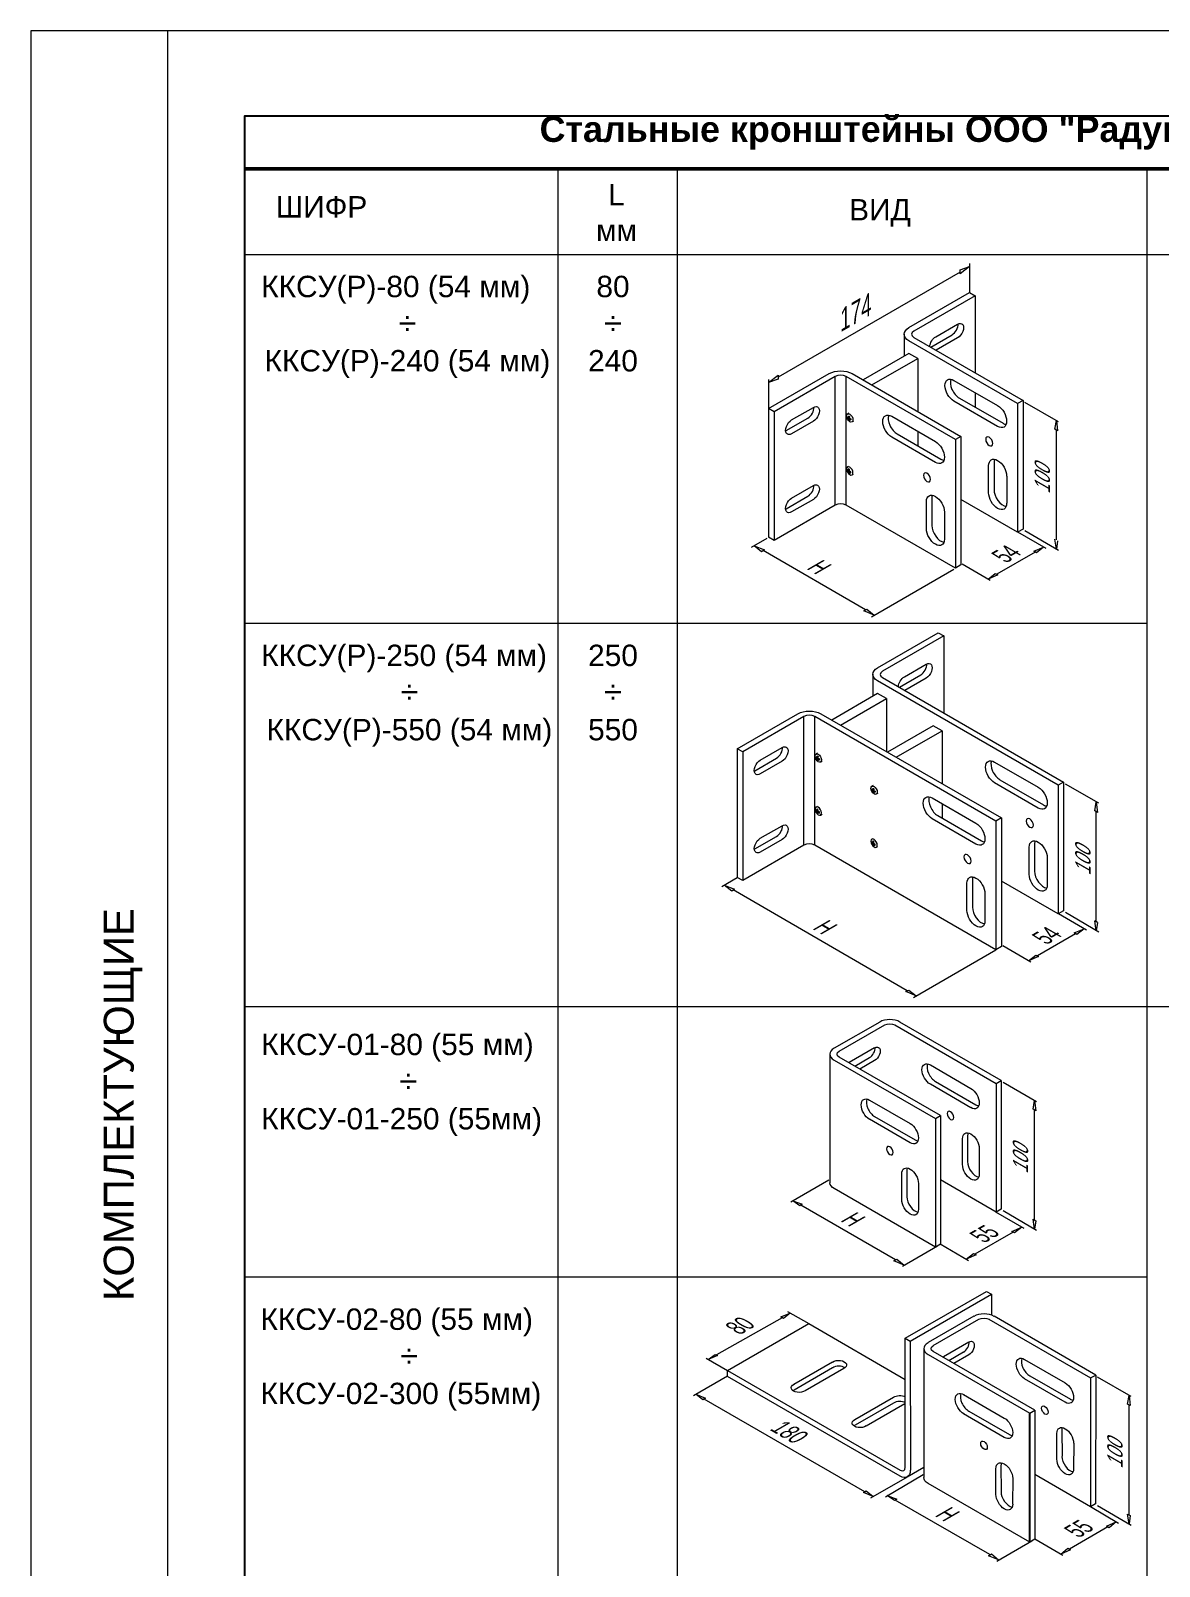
# Model space of a CAD drawing. Extents: x -37 to 4620, y -49 to 348.
# Drawn here: x 2730 to 2861.9, y 117.5 to 297 of the extents above; entities that cross this region are included whole.
import ezdxf

# ---------------------------------------------------------------- set-up
doc = ezdxf.new("R2010")
doc.units = 0
doc.header["$LTSCALE"] = 5
doc.layers.get('0').update_dxf_attribs({"linetype": 'CONTINUOUS', "lineweight": 30})
for name, color, linetype, lineweight in [('3', 1, 'CONTINUOUS', 20), ('4', 160, 'CONTINUOUS', 18), ('Dimentions', 5, 'CONTINUOUS', 15), ('PV-5DF28', 7, 'CONTINUOUS', 15), ('Рамки', 1, 'CONTINUOUS', 15), ('Текстовый', 7, 'CONTINUOUS', 9)]:
    doc.layers.add(name, color=color, linetype=linetype, lineweight=lineweight)
doc.layers.add('Скрытые', color=14, linetype='CONTINUOUS', plot=False)
doc.styles.add('14', font='RUSS.SHX', dxfattribs={"width": 0.7, "height": 14})
doc.styles.add('15', font='russ.shx', dxfattribs={"width": 0.7, "height": 15})
doc.styles.add('24', font='RUSS.SHX', dxfattribs={"width": 0.7, "height": 2.4})
doc.styles.add('Каталожный', font='arial.ttf', dxfattribs={"height": 2.5})
doc.styles.add('Фирм', font='arial.ttf', dxfattribs={"height": 3.5})

# ---------------------------------------------------------------- blocks, each defined once
blk = doc.blocks.new('*U57')
at = {"layer": 'PV-5DF28'}
for p, q in [((2582.3, 2755.7, 173.3), (2515.7, 2722.3, 206.7)), ((2580.7, 2752.3, 171.7), (2582.3, 2755.7, 173.3)), ((2582.3, 2755.7, 173.3), (2619, 2719, 100)), ((2514, 2719, 205), (2580.7, 2752.3, 171.7)), ((2580.7, 2752.3, 171.7), (2617.3, 2715.7, 98.3)), ((2542.9, 2725.1, 182.2), (2569.6, 2738.4, 168.8)), ((2550.1, 2722.9, 172.8), (2576.7, 2736.2, 159.5)), ((2575.1, 2732.9, 157.8), (2548.4, 2719.6, 171.2)), ((2581.5, 2723.2, 141.7), (2588.8, 2715.9, 127.1)), ((2590.8, 2725.4, 134.6), (2598.2, 2718.1, 119.9)), ((2494, 2684, 190), (2509, 2714, 205)), ((2562.3, 2715.7, 153.3), (2495.7, 2682.3, 186.7)), ((2560.7, 2712.3, 151.7), (2562.3, 2715.7, 153.3)), ((2562.3, 2715.7, 153.3), (2599, 2679, 80)), ((2587.2, 2712.6, 125.4), (2579.8, 2719.9, 140.1)), ((2617.3, 2715.7, 98.3), (2580.7, 2697.3, 116.7)), ((2619, 2719, 100), (2617.3, 2715.7, 98.3)), ((2505.7, 2712.3, 206.7), (2490.7, 2682.3, 191.7)), ((2494, 2679, 185), (2560.7, 2712.3, 151.7)), ((2510.5, 2702.5, 192), (2502.2, 2685.8, 183.6)), ((2560.7, 2712.3, 151.7), (2597.3, 2675.7, 78.3)), ((2506, 2687.5, 181.5), (2510.8, 2697.2, 186.4)), ((2514.1, 2698.8, 184.7), (2509.3, 2689.1, 179.8)), ((2522.9, 2685.1, 162.2), (2549.6, 2698.4, 148.8)), ((2555.1, 2692.9, 137.8), (2528.4, 2679.6, 151.2)), ((2530.1, 2682.9, 152.8), (2556.7, 2696.2, 139.5)), ((2561.5, 2683.2, 121.7), (2568.8, 2675.9, 107.1)), ((2570.8, 2685.4, 114.6), (2578.2, 2678.1, 99.9)), ((2490.3, 2678.6, 188.3), (2526.9, 2641.9, 115)), ((2597.3, 2675.7, 78.3), (2530.7, 2642.3, 111.7)), ((2567.2, 2672.6, 105.4), (2559.8, 2679.9, 120.1)), ((2599, 2679, 80), (2597.3, 2675.7, 78.3))]:
    blk.add_line(p, q, dxfattribs=at)
at = {"layer": 'PV-5DF28', "extrusion": (-0.57735, 0.57735, -0.57735)}
for centre, major_axis, start_param, end_param in [((2572.3, 2735.7, 163.3), (5.83, 0, -5.83), -2.356194, 0.785398), ((2545.7, 2722.3, 176.7), (-5.83, 0, 5.83), -2.356194, 0.785398), ((2585.3, 2722.7, 137.3), (-5.83, 0, 5.83), -0.785398, 2.356194), ((2512.3, 2715.7, 203.3), (3.54, 3.54), -2.356194, -0.785398), ((2567.3, 2720.7, 153.3), (-2.3, 0, 2.3), -3.926991, 2.356194), ((2592.7, 2715.3, 122.7), (5.83, 0, -5.83), -0.785398, 2.356194), ((2512.3, 2700.7, 188.3), (0, 3.87, 3.87), -0.79185, 2.362646), ((2552.3, 2695.7, 143.3), (5.83, 0, -5.83), -2.356194, 0.785398), ((2497.3, 2685.7, 188.3), (-3.54, -3.54), -0.785398, 0.785398), ((2504, 2684, 180), (0, 3.87, 3.87), -0.86162, -0.778947), ((2525.7, 2682.3, 156.7), (-5.83, 0, 5.83), -2.356194, 0.785398), ((2547.3, 2680.7, 133.3), (-2.3, 0, 2.3), -3.926991, 2.356194), ((2565.3, 2682.7, 117.3), (-5.83, 0, 5.83), -0.785398, 2.356194), ((2572.7, 2675.3, 102.7), (5.83, 0, -5.83), -0.785398, 2.356194), ((2534, 2649, 115), (-7.07, -7.07), -0.785398, 0)]:
    blk.add_ellipse(centre, major_axis=major_axis, ratio=0.57735, start_param=start_param, end_param=end_param, dxfattribs=at)
at = {"layer": 'PV-5DF28', "extrusion": (0.57735, -0.57735, 0.57735)}
for centre, major_axis, start_param, end_param in [((2574, 2739, 165), (5.83, 0, -5.83), -0.785398, -0.442887), ((2547.3, 2725.7, 178.3), (5.83, 0, -5.83), -2.698706, -0.785398), ((2587, 2726, 139), (5.83, 0, -5.83), -2.698706, -2.356194), ((2512.3, 2715.7, 203.3), (-7.07, -7.07), -2.356194, -0.785398), ((2594.3, 2718.7, 124.3), (5.83, 0, -5.83), -2.356194, -0.442887), ((2509, 2699, 190), (0, 3.87, 3.87), -2.362646, -0.703181), ((2554, 2699, 145), (5.83, 0, -5.83), -0.785398, -0.442887), ((2497.3, 2685.7, 188.3), (-7.07, -7.07), -0.785398, 0.785398), ((2527.3, 2685.7, 158.3), (5.83, 0, -5.83), -2.698706, -0.785398), ((2567, 2686, 119), (5.83, 0, -5.83), -2.698706, -2.356194), ((2574.3, 2678.7, 104.3), (5.83, 0, -5.83), -2.356194, -0.442887)]:
    blk.add_ellipse(centre, major_axis=major_axis, ratio=0.57735, start_param=start_param, end_param=end_param, dxfattribs=at)
blk = doc.blocks.new('*U58')
at = {"layer": 'PV-5DF28'}
for p, q in [((1984.9, 1435.8, -549.1), (2051.6, 1469.2, -582.4)), ((2053.3, 1472.5, -580.8), (1986.6, 1439.2, -547.4)), ((2051.6, 1469.2, -582.4), (2053.3, 1472.5, -580.8)), ((2051.6, 1469.2, -582.4), (2088.3, 1432.5, -655.8)), ((2053.3, 1472.5, -580.8), (2089.9, 1435.8, -654.1)), ((2013.8, 1441.9, -571.9), (2040.5, 1455.3, -585.3)), ((1952.4, 1390.8, -561.6), (1979.1, 1444.2, -534.9)), ((1975.8, 1442.5, -533.3), (1979.1, 1444.2, -534.9)), ((1979.1, 1444.2, -534.9), (1985, 1438.2, -546.8)), ((2046, 1449.8, -596.3), (2019.3, 1436.4, -582.9)), ((2021, 1439.8, -581.3), (2047.7, 1453.1, -594.6)), ((1949.1, 1389.2, -559.9), (1975.8, 1442.5, -533.3)), ((2033.3, 1432.5, -600.8), (1966.6, 1399.2, -567.4)), ((2031.6, 1429.2, -602.4), (2033.3, 1432.5, -600.8)), ((2033.3, 1432.5, -600.8), (2069.9, 1395.8, -674.1)), ((2058.1, 1429.4, -628.7), (2050.8, 1436.8, -614)), ((2088.3, 1432.5, -655.8), (2051.6, 1414.2, -637.4)), ((2052.4, 1440.1, -612.3), (2059.8, 1432.8, -627)), ((2061.8, 1442.3, -619.5), (2069.1, 1434.9, -634.2)), ((2089.9, 1435.8, -654.1), (2088.3, 1432.5, -655.8)), ((1976.6, 1429.2, -547.4), (1961.6, 1399.2, -562.4)), ((1964.9, 1400.8, -564.1), (1979.9, 1430.8, -549.1)), ((1964.9, 1395.8, -569.1), (2031.6, 1429.2, -602.4)), ((2031.6, 1429.2, -602.4), (2068.3, 1392.5, -675.8)), ((1981.4, 1419.3, -562.1), (1973.1, 1402.7, -570.4)), ((1976.9, 1404.3, -572.6), (1981.7, 1414, -567.7)), ((1985.1, 1415.7, -569.4), (1980.2, 1406, -574.2)), ((1993.8, 1401.9, -591.9), (2020.5, 1415.3, -605.3)), ((2001, 1399.8, -601.3), (2027.7, 1413.1, -614.6)), ((2026, 1409.8, -616.3), (1999.3, 1396.4, -602.9)), ((2041.8, 1402.3, -639.5), (2049.1, 1394.9, -654.2)), ((1949.1, 1389.2, -559.9), (1952.4, 1390.8, -561.6)), ((1952.4, 1390.8, -561.6), (1989.1, 1354.2, -634.9)), ((1961.2, 1395.4, -565.8), (1997.8, 1358.8, -639.1)), ((2068.3, 1392.5, -675.8), (2001.6, 1359.2, -642.4)), ((2038.1, 1389.4, -648.7), (2030.8, 1396.8, -634)), ((2032.4, 1400.1, -632.3), (2039.8, 1392.8, -647)), ((2069.9, 1395.8, -674.1), (2068.3, 1392.5, -675.8)), ((1985.8, 1352.5, -633.3), (1949.1, 1389.2, -559.9)), ((1897.4, 1345.8, -551.6), (1960.8, 1377.5, -583.3)), ((1967.4, 1370.3, -597.1), (1954.8, 1345, -609.8)), ((1947.4, 1341.3, -606.1), (1960.1, 1366.7, -593.4)), ((1961.8, 1365, -596.8), (1949.1, 1339.7, -609.4)), ((1989.5, 1350.8, -638.7), (1994.9, 1361.7, -633.2)), ((1870.8, 1292.5, -578.3), (1984.1, 1349.2, -634.9)), ((1985.8, 1347.5, -638.3), (1872.4, 1290.8, -581.6)), ((1927.4, 1350.3, -577.1), (1914.8, 1325, -589.7)), ((1870.8, 1292.5, -578.3), (1897.4, 1345.8, -551.6)), ((1907.4, 1321.3, -586.1), (1920.1, 1346.7, -573.4)), ((1921.8, 1345, -576.7), (1909.1, 1319.7, -589.4)), ((1872.4, 1290.8, -581.6), (1870.8, 1292.5, -578.3))]:
    blk.add_line(p, q, dxfattribs=at)
at = {"layer": 'PV-5DF28', "extrusion": (-0.57735, 0.57735, -0.57735)}
for centre, major_axis, start_param, end_param in [((2043.3, 1452.5, -590.8), (5.83, 0, -5.83), -2.356194, 0.785398), ((2056.3, 1439.5, -616.8), (-5.83, 0, 5.83), -0.785398, 2.356194), ((1983.3, 1432.5, -550.8), (3.54, 3.54), -2.356194, -0.785398), ((2016.6, 1439.2, -577.4), (-5.83, 0, 5.83), -2.356194, 0.785398), ((2038.3, 1437.5, -600.8), (-2.3, 0, 2.3), -3.926991, 2.356194), ((2063.6, 1432.2, -631.4), (5.83, 0, -5.83), -0.785398, 2.356194), ((1983.3, 1417.5, -565.7), (0, 3.87, 3.87), -0.79185, 2.362646), ((2023.3, 1412.5, -610.8), (5.83, 0, -5.83), -2.356194, 0.785398), ((1968.3, 1402.5, -565.8), (-3.54, -3.54), -0.785398, 0.785398), ((1974.9, 1400.8, -574.1), (0, 3.87, 3.87), -0.86162, -0.778947), ((1996.6, 1399.2, -597.4), (-5.83, 0, 5.83), -2.356194, 0.785398), ((2036.3, 1399.5, -636.8), (-5.83, 0, 5.83), -0.785398, 2.356194), ((2018.3, 1397.5, -620.8), (-2.3, 0, 2.3), -3.926991, 2.356194), ((2043.6, 1392.2, -651.4), (5.83, 0, -5.83), -0.785398, 2.356194), ((1963.9, 1368.8, -595.1), (3.9, 3.9), -2.443096, -0.785398), ((1963.9, 1368.8, -595.1), (-3.9, -3.9), -2.356194, -2.269293), ((2004.9, 1365.8, -639.1), (-7.07, -7.07), -0.785398, 0), ((1923.9, 1348.8, -575.1), (3.9, 3.9), -2.443096, 0.8723), ((1982.4, 1350.8, -631.6), (7.07, 0, -7.07), -0.785398, 0.785398), ((1950.9, 1342.8, -608.1), (-3.9, -3.9), -2.443096, 0.8723), ((1910.9, 1322.9, -588.1), (-3.9, -3.9), -2.443096, 0.8723)]:
    blk.add_ellipse(centre, major_axis=major_axis, ratio=0.57735, start_param=start_param, end_param=end_param, dxfattribs=at)
at = {"layer": 'PV-5DF28', "extrusion": (0.57735, -0.57735, 0.57735)}
for centre, major_axis, start_param, end_param in [((2044.9, 1455.8, -589.1), (5.83, 0, -5.83), -0.785398, -0.442887), ((1983.3, 1432.5, -550.8), (-7.07, -7.07), -2.356194, -0.785398), ((2018.3, 1442.5, -575.8), (5.83, 0, -5.83), -2.698706, -0.785398), ((2057.9, 1442.8, -615.1), (5.83, 0, -5.83), -2.698706, -2.356194), ((2065.3, 1435.5, -629.8), (5.83, 0, -5.83), -2.356194, -0.442887), ((1979.9, 1415.9, -564.1), (0, 3.87, 3.87), -2.362646, -0.703181), ((2024.9, 1415.8, -609.1), (5.83, 0, -5.83), -0.785398, -0.442887), ((1998.3, 1402.5, -595.8), (5.83, 0, -5.83), -2.698706, -0.785398), ((2037.9, 1402.8, -635.1), (5.83, 0, -5.83), -2.698706, -2.356194), ((1968.3, 1402.5, -565.8), (-7.07, -7.07), -0.785398, 0.785398), ((2045.3, 1395.5, -649.8), (5.83, 0, -5.83), -2.356194, -0.442887), ((1965.6, 1367.2, -598.4), (-3.9, -3.9), -2.356194, -0.698496), ((1925.6, 1347.2, -578.4), (-3.9, -3.9), -2.446576, -0.698496), ((1982.4, 1350.8, -631.6), (3.54, 0, -3.54), -0.785398, 0.785398), ((1952.6, 1341.2, -611.4), (-3.9, -3.9), -0.8723, -0.695017), ((1912.6, 1321.2, -591.4), (-3.9, -3.9), -0.8723, -0.695017)]:
    blk.add_ellipse(centre, major_axis=major_axis, ratio=0.57735, start_param=start_param, end_param=end_param, dxfattribs=at)
blk = doc.blocks.new('*U59')
at = {"layer": 'PV-5DF28'}
for p, q in [((1448.14, 1666.29, 218.14), (1466.67, 1703.33, 236.67)), ((1470.01, 1705, 235), (1451.32, 1667.62, 216.31)), ((1466.67, 1703.33, 236.67), (1470.01, 1705, 235)), ((1470.01, 1705, 235), (1490.36, 1684.65, 194.28)), ((1518, 1696, 178), (1451.67, 1662.83, 211.16)), ((1452.98, 1665.96, 212.97), (1519.64, 1699.29, 179.64)), ((1519.64, 1699.29, 179.64), (1518, 1696, 178)), ((1518, 1696, 178), (1552, 1662, 110)), ((1519.64, 1699.29, 179.64), (1553.64, 1665.29, 111.64)), ((1462.86, 1676.18, 213.32), (1469.51, 1689.47, 219.96)), ((1463.29, 1671.11, 207.82), (1469.81, 1684.15, 214.34)), ((1473.15, 1685.82, 212.67), (1466.63, 1672.78, 206.15)), ((1482.72, 1672.98, 190.26), (1509.38, 1686.31, 176.92)), ((1514.88, 1680.81, 165.92), (1488.22, 1667.48, 179.26)), ((1489.86, 1670.77, 180.9), (1516.53, 1684.1, 167.57)), ((1495.59, 1679.41, 183.82), (1499.45, 1675.56, 176.11)), ((1532.13, 1671.81, 139.67), (1539.3, 1664.64, 125.34)), ((1434.34, 1628.17, 193.83), (1500.66, 1661.33, 160.66)), ((1446.34, 1634.17, 187.82), (1460.34, 1662.17, 201.82)), ((1447.75, 1662.41, 214.66), (1453.56, 1656.6, 203.05)), ((1460.34, 1662.17, 201.82), (1455.01, 1659.5, 204.49)), ((1460.34, 1662.17, 201.82), (1474.34, 1648.17, 173.82)), ((1500.66, 1661.33, 160.66), (1498.99, 1657.99, 158.99)), ((1500.66, 1661.33, 160.66), (1534.66, 1627.33, 92.66)), ((1552, 1662, 110), (1517.33, 1644.66, 127.33)), ((1528.3, 1659.14, 130.84), (1521.13, 1666.31, 145.17)), ((1522.78, 1669.6, 146.82), (1529.95, 1662.43, 132.49)), ((1553.64, 1665.29, 111.64), (1552, 1662, 110)), ((1498.99, 1657.99, 158.99), (1432.33, 1624.66, 192.33)), ((1455.01, 1659.5, 204.49), (1441.01, 1631.5, 190.49)), ((1498.99, 1657.99, 158.99), (1532.99, 1623.99, 90.99)), ((1463.72, 1634.97, 171.25), (1490.38, 1648.3, 157.92)), ((1495.88, 1642.8, 146.92), (1469.22, 1629.47, 160.25)), ((1470.88, 1632.81, 161.92), (1497.55, 1646.14, 148.59)), ((1479.6, 1642.91, 163.31), (1483.43, 1639.08, 155.65)), ((1503.8, 1631.64, 127.84), (1510.97, 1624.48, 113.51)), ((1513.13, 1633.8, 120.67), (1520.3, 1626.64, 106.34)), ((1532.99, 1623.99, 90.99), (1466.33, 1590.66, 124.33)), ((1509.3, 1621.14, 111.84), (1502.13, 1628.3, 126.17)), ((1534.66, 1627.33, 92.66), (1532.99, 1623.99, 90.99)), ((1405.33, 1580.67, 175.33), (1423.83, 1617.65, 193.83)), ((1427.33, 1619.66, 192.33), (1408.67, 1582.34, 173.66)), ((1443.22, 1616.16, 172.94), (1442.8, 1615.31, 172.51)), ((1444.1, 1614.72, 170.62), (1444.49, 1615.5, 171.01)), ((1444.45, 1614.38, 169.93), (1444.79, 1615.06, 170.27)), ((1445.13, 1614.72, 169.59), (1445.52, 1615.5, 169.97)), ((1447.45, 1616.16, 168.71), (1447.03, 1615.31, 168.28)), ((1418.86, 1588.18, 169.32), (1425.51, 1601.47, 175.96)), ((1456.8, 1601.31, 144.51), (1457.22, 1602.16, 144.94)), ((1458.1, 1600.72, 142.62), (1458.49, 1601.5, 143.01)), ((1458.45, 1600.38, 141.93), (1458.79, 1601.06, 142.27)), ((1459.13, 1600.72, 141.59), (1459.52, 1601.5, 141.97)), ((1461.03, 1601.31, 140.28), (1461.45, 1602.16, 140.71)), ((1419.17, 1582.87, 163.7), (1425.81, 1596.15, 170.34)), ((1429.15, 1597.82, 168.67), (1422.51, 1584.54, 162.03)), ((1408.67, 1582.34, 173.66), (1405.33, 1580.67, 175.33)), ((1408.67, 1582.34, 173.66), (1442.67, 1548.34, 105.66)), ((1439.53, 1567.51, 127.98), (1446.18, 1580.8, 134.62)), ((1461.33, 1585.66, 124.33), (1442.67, 1548.34, 105.66)), ((1405.33, 1580.67, 175.33), (1439.33, 1546.67, 107.33)), ((1439.84, 1562.2, 122.36), (1446.48, 1575.48, 129)), ((1449.82, 1577.15, 127.33), (1443.18, 1563.87, 120.69)), ((1442.67, 1548.34, 105.66), (1439.33, 1546.67, 107.33))]:
    blk.add_line(p, q, dxfattribs=at)
at = {"layer": 'PV-5DF28', "extrusion": (-0.57735, 0.57735, -0.57735)}
for centre, major_axis, ratio, start_param, end_param in [((1471.34, 1687.67, 216.33), (0, 3.87, 3.87), 0.57735, -0.79185, 2.362646), ((1512.13, 1683.56, 171.42), (5.83, 0, -5.83), 0.57735, -2.356194, 0.785398), ((1464.67, 1674.34, 209.66), (0, 3.87, 3.87), 0.57735, -2.285625, -0.778947), ((1485.47, 1670.23, 184.76), (-5.83, 0, 5.83), 0.57735, -2.356194, 0.785398), ((1515, 1672.99, 157.99), (-2.3, 0, 2.3), 0.57735, -5.497787, 0.785398), ((1526.63, 1669.06, 142.42), (-5.83, 0, 5.83), 0.57735, -0.785398, 2.356194), ((1455.19, 1669.85, 214.66), (-7.44, -7.44), 0.57735, -0.784116, 0.777382), ((1533.8, 1661.89, 128.09), (5.83, 0, -5.83), 0.57735, -0.785398, 2.356194), ((1493.13, 1645.55, 152.42), (5.83, 0, -5.83), 0.57735, -2.356194, 0.785398), ((1466.47, 1632.22, 165.75), (-5.83, 0, 5.83), 0.57735, -2.356194, 0.785398), ((1495.99, 1634.98, 138.99), (-2.3, 0, 2.3), 0.57735, -5.497787, 0.785398), ((1507.63, 1631.05, 123.42), (-5.83, 0, 5.83), 0.57735, -0.785398, 2.356194), ((1430.88, 1621.11, 190.23), (7.54, 7.54), 0.57735, -2.342515, -0.799078), ((1514.8, 1623.89, 109.09), (5.83, 0, -5.83), 0.57735, -0.785398, 2.356194), ((1444.71, 1614.9, 170.19), (-1.27, 0, 1.27), 0.57735, -1.036981, -0.533815), ((1446.51, 1617.99, 171.48), (-3.79, -3.58, 0.21), 0.607927, -0.720806, -0.478881), ((1444.71, 1614.9, 170.19), (1.27, 0, -1.27), 0.57735, -2.607778, -2.104611), ((1445.98, 1618.01, 172.03), (0.2, 3.79, 3.59), 0.545061, -2.288634, -2.046708), ((1446, 1617.99, 172), (-0.21, 3.58, 3.79), 0.607927, -2.662712, -2.420787), ((1444.71, 1614.9, 170.19), (-1.27, 0, 1.27), 0.57735, -2.607778, -2.104611), ((1446.55, 1618.01, 171.46), (-3.59, -3.79, -0.2), 0.545061, -1.094884, -0.852959), ((1444.71, 1614.9, 170.19), (1.27, 0, -1.27), 0.57735, -1.036981, -0.533815), ((1427.34, 1599.67, 172.33), (0, 3.87, 3.87), 0.57735, -0.79185, 2.362646), ((1458.91, 1601.31, 142.4), (2.11, 0, -2.11), 0.57735, -0.785398, 5.497787), ((1460.15, 1604.36, 144.21), (-3.59, -3.79, -0.2), 0.545061, -0.666255, -0.424329), ((1460.7, 1604.38, 143.67), (-0.21, 3.58, 3.79), 0.607927, -2.234083, -1.992157), ((1460.19, 1604.38, 144.19), (-3.79, -3.58, 0.21), 0.607927, -1.149435, -0.90751), ((1460.72, 1604.36, 143.63), (0.2, 3.79, 3.59), 0.545061, -2.717263, -2.475338), ((1420.67, 1586.34, 165.66), (0, -3.87, -3.87), 0.57735, -0.79185, 2.362646), ((1448.01, 1579, 130.99), (0, 3.87, 3.87), 0.57735, -0.79185, 2.362646), ((1441.34, 1565.67, 124.32), (0, -3.87, -3.87), 0.57735, -0.79185, 2.362646)]:
    blk.add_ellipse(centre, major_axis=major_axis, ratio=ratio, start_param=start_param, end_param=end_param, dxfattribs=at)
at = {"layer": 'PV-5DF28', "extrusion": (0.57735, -0.57735, 0.57735)}
for centre, major_axis, ratio, start_param, end_param in [((1468, 1686, 218), (0, 3.87, 3.87), 0.57735, -2.362646, -0.704677), ((1513.78, 1686.85, 173.07), (5.83, 0, -5.83), 0.57735, -0.785398, -0.437039), ((1487.11, 1673.52, 186.4), (5.83, 0, -5.83), 0.57735, -2.704553, -0.785398), ((1528.28, 1672.35, 144.07), (5.83, 0, -5.83), 0.57735, -2.704553, -2.356194), ((1454.65, 1669.29, 214.64), (-3.54, -3.54), 0.57735, -0.785398, 0.785398), ((1535.45, 1665.18, 129.74), (5.83, 0, -5.83), 0.57735, -2.356194, -0.437039), ((1494.8, 1648.89, 154.09), (5.83, 0, -5.83), 0.57735, -0.785398, -0.443724), ((1468.13, 1635.56, 167.42), (5.83, 0, -5.83), 0.57735, -2.697869, -0.785398), ((1509.3, 1634.39, 125.09), (5.83, 0, -5.83), 0.57735, -2.697869, -2.356194), ((1430.67, 1621.33, 190.66), (-3.54, -3.54), 0.57735, -2.356194, -0.785398), ((1516.47, 1627.23, 110.76), (5.83, 0, -5.83), 0.57735, -2.356194, -0.443724), ((1444.91, 1615.31, 170.4), (-2.11, 0, 2.11), 0.57735, -2.356194, 3.926991), ((1446.15, 1618.36, 172.21), (3.59, 3.79, 0.2), 0.545061, -2.717263, -2.475338), ((1446.7, 1618.38, 171.67), (0.21, -3.58, -3.79), 0.607927, -1.149435, -0.90751), ((1446.19, 1618.38, 172.19), (3.79, 3.58, -0.21), 0.607927, -2.234083, -1.992157), ((1446.72, 1618.36, 171.63), (-0.2, -3.79, -3.59), 0.545061, -0.666255, -0.424329), ((1424, 1598, 174), (0, 3.87, 3.87), 0.57735, -2.362646, -0.704677), ((1458.71, 1600.9, 142.19), (-1.27, 0, 1.27), 0.57735, -1.036981, -0.533815), ((1459.98, 1604.01, 144.03), (-0.2, -3.79, -3.59), 0.545061, -1.094884, -0.852959), ((1460.55, 1604.01, 143.46), (3.59, 3.79, 0.2), 0.545061, -2.288634, -2.046708), ((1458.71, 1600.9, 142.19), (-1.27, 0, 1.27), 0.57735, -2.607778, -2.104611), ((1458.71, 1600.9, 142.19), (1.27, 0, -1.27), 0.57735, -2.607778, -2.104611), ((1460.51, 1603.99, 143.48), (3.79, 3.58, -0.21), 0.607927, -2.662712, -2.420787), ((1460, 1603.99, 144), (0.21, -3.58, -3.79), 0.607927, -0.720806, -0.478881), ((1458.71, 1600.9, 142.19), (1.27, 0, -1.27), 0.57735, -1.036981, -0.533815), ((1464.67, 1587.33, 122.66), (-3.54, -3.54), 0.57735, -2.356194, -0.785398), ((1417.33, 1584.67, 167.33), (0, 3.87, 3.87), 0.57735, -2.436916, -2.349743), ((1444.67, 1577.33, 132.66), (0, 3.87, 3.87), 0.57735, -2.362646, -0.704677), ((1438, 1564, 125.99), (0, 3.87, 3.87), 0.57735, -2.436916, -2.349743)]:
    blk.add_ellipse(centre, major_axis=major_axis, ratio=ratio, start_param=start_param, end_param=end_param, dxfattribs=at)
for points, weights in [([(1444.64, 1615.26, 170.62), (1444.29, 1614.86, 170.57), (1443.69, 1614.17, 170.47)], [1.06527055965, 1.08235954872, 1.02482988066]), ([(1457.69, 1600.17, 142.47), (1458.29, 1600.86, 142.57), (1458.64, 1601.26, 142.62)], [1.02482988066, 1.08235954872, 1.06527055965])]:
    blk.add_rational_spline(points, weights, degree=2, dxfattribs=at)
at = {"layer": 'PV-5DF28', "extrusion": (-0.57735, 0.57735, -0.57735)}
for points, weights in [([(1444.99, 1614.17, 169.18), (1445.09, 1614.86, 169.77), (1445.13, 1615.26, 170.12)], [1.02482988066, 1.08235954872, 1.06527055965]), ([(1459.13, 1601.26, 142.12), (1459.09, 1600.86, 141.77), (1458.99, 1600.17, 141.18)], [1.06527055965, 1.08235954872, 1.02482988066])]:
    blk.add_rational_spline(points, weights, degree=2, dxfattribs=at)
blk = doc.blocks.new('*U60')
at = {"layer": 'PV-5DF28'}
for p, q in [((1690.17, 2112.15, 421.98), (1579.93, 2057.03, 477.1)), ((1581.24, 2060.16, 478.92), (1691.82, 2115.45, 423.63)), ((1691.82, 2115.45, 423.63), (1690.17, 2112.15, 421.98)), ((1690.17, 2112.15, 421.98), (1724.17, 2078.15, 353.98)), ((1691.82, 2115.45, 423.63), (1725.82, 2081.45, 355.63)), ((1598.26, 2099.2, 500.94), (1579.58, 2061.82, 482.25)), ((1594.93, 2097.53, 502.61), (1598.26, 2099.2, 500.94)), ((1598.26, 2099.2, 500.94), (1618.62, 2078.85, 460.23)), ((1654.89, 2089.13, 434.24), (1681.56, 2102.47, 420.91)), ((1662.04, 2086.93, 424.89), (1688.71, 2100.26, 411.55)), ((1576.4, 2060.49, 484.09), (1594.93, 2097.53, 502.61)), ((1687.06, 2096.97, 409.91), (1660.39, 2083.63, 423.24)), ((1704.31, 2087.97, 383.66), (1711.48, 2080.8, 369.32)), ((1591.12, 2070.38, 479.26), (1597.76, 2083.67, 485.9)), ((1591.55, 2065.31, 473.76), (1598.07, 2078.35, 480.28)), ((1601.41, 2080.02, 478.61), (1594.89, 2066.98, 472.09)), ((1724.17, 2078.15, 353.98), (1689.51, 2060.82, 371.31)), ((1700.48, 2075.3, 374.82), (1693.31, 2082.47, 389.16)), ((1694.96, 2085.76, 390.8), (1702.12, 2078.59, 376.47)), ((1725.82, 2081.45, 355.63), (1724.17, 2078.15, 353.98)), ((1671.17, 2074.15, 402.98), (1560.59, 2018.86, 458.27)), ((1562.6, 2022.37, 459.77), (1672.84, 2077.49, 404.65)), ((1617.26, 2070.7, 453.44), (1603.26, 2042.7, 439.44)), ((1608.6, 2045.37, 436.77), (1622.6, 2073.37, 450.77)), ((1622.6, 2073.37, 450.77), (1617.26, 2070.7, 453.44)), ((1622.6, 2073.37, 450.77), (1636.6, 2059.37, 422.77)), ((1672.84, 2077.49, 404.65), (1671.17, 2074.15, 402.98)), ((1671.17, 2074.15, 402.98), (1705.17, 2040.15, 334.98)), ((1672.84, 2077.49, 404.65), (1706.84, 2043.49, 336.65)), ((1635.89, 2051.13, 415.24), (1662.56, 2064.46, 401.9)), ((1668.06, 2058.96, 390.9), (1641.39, 2045.63, 404.24)), ((1643.06, 2048.97, 405.91), (1669.73, 2062.3, 392.57)), ((1583.26, 2053.7, 470.44), (1569.26, 2025.7, 456.44)), ((1574.6, 2028.37, 453.77), (1588.6, 2056.37, 467.77)), ((1576.01, 2056.61, 480.61), (1581.82, 2050.8, 468.99)), ((1588.6, 2056.37, 467.77), (1583.26, 2053.7, 470.44)), ((1588.6, 2056.37, 467.77), (1602.6, 2042.37, 439.77)), ((1641.86, 2054.11, 412.25), (1645.69, 2050.28, 404.59)), ((1685.31, 2049.96, 364.65), (1692.48, 2042.8, 350.32)), ((1705.17, 2040.15, 334.98), (1594.59, 1984.86, 390.27)), ((1681.48, 2037.3, 355.82), (1674.31, 2044.46, 370.15)), ((1675.98, 2047.8, 371.82), (1683.14, 2040.63, 357.49)), ((1706.84, 2043.49, 336.65), (1705.17, 2040.15, 334.98)), ((1605.48, 2027.36, 421.88), (1605.06, 2026.51, 421.45)), ((1606.36, 2025.92, 419.56), (1606.75, 2026.7, 419.95)), ((1606.7, 2025.57, 418.87), (1607.05, 2026.26, 419.21)), ((1607.39, 2025.92, 418.53), (1607.78, 2026.7, 418.92)), ((1609.71, 2027.36, 417.65), (1609.28, 2026.51, 417.22)), ((1533.59, 1974.87, 441.27), (1552.09, 2011.85, 459.77)), ((1555.59, 2013.86, 458.27), (1536.93, 1976.54, 439.6)), ((1571.48, 2010.36, 438.88), (1571.06, 2009.51, 438.45)), ((1572.36, 2008.92, 436.56), (1572.75, 2009.7, 436.95)), ((1572.7, 2008.57, 435.87), (1573.05, 2009.26, 436.21)), ((1573.39, 2008.92, 435.53), (1573.78, 2009.7, 435.92)), ((1575.71, 2010.36, 434.65), (1575.28, 2009.51, 434.22)), ((1619.06, 2012.51, 393.45), (1619.48, 2013.36, 393.88)), ((1620.36, 2011.92, 391.56), (1620.75, 2012.7, 391.95)), ((1620.7, 2011.57, 390.87), (1621.05, 2012.26, 391.21)), ((1621.39, 2011.92, 390.53), (1621.78, 2012.7, 390.92)), ((1623.28, 2012.51, 389.22), (1623.71, 2013.36, 389.65)), ((1547.12, 1982.38, 435.26), (1553.76, 1995.67, 441.9)), ((1547.43, 1977.07, 429.64), (1554.07, 1990.35, 436.28)), ((1557.41, 1992.02, 434.61), (1550.77, 1978.74, 427.97)), ((1585.06, 1995.51, 410.45), (1585.48, 1996.36, 410.88)), ((1586.36, 1994.92, 408.56), (1586.75, 1995.7, 408.95)), ((1586.7, 1994.57, 407.87), (1587.05, 1995.26, 408.21)), ((1587.39, 1994.92, 407.53), (1587.78, 1995.7, 407.92)), ((1589.28, 1995.51, 406.22), (1589.71, 1996.36, 406.65)), ((1589.59, 1979.86, 390.27), (1570.93, 1942.54, 371.6)), ((1536.93, 1976.54, 439.6), (1533.59, 1974.87, 441.27)), ((1533.59, 1974.87, 441.27), (1567.59, 1940.87, 373.27)), ((1536.93, 1976.54, 439.6), (1570.93, 1942.54, 371.6)), ((1567.79, 1961.71, 393.92), (1574.43, 1975, 400.56)), ((1568.1, 1956.4, 388.3), (1574.74, 1969.68, 394.94)), ((1578.08, 1971.35, 393.27), (1571.44, 1958.07, 386.63)), ((1570.93, 1942.54, 371.6), (1567.59, 1940.87, 373.27))]:
    blk.add_line(p, q, dxfattribs=at)
at = {"layer": 'PV-5DF28', "extrusion": (-0.57735, 0.57735, -0.57735)}
for centre, major_axis, ratio, start_param, end_param in [((1684.31, 2099.72, 415.41), (5.83, 0, -5.83), 0.57735, -2.356194, 0.785398), ((1657.64, 2086.38, 428.74), (-5.83, 0, 5.83), 0.57735, -2.356194, 0.785398), ((1687.17, 2089.15, 401.97), (-2.3, 0, 2.3), 0.57735, -5.497787, 0.785398), ((1698.81, 2085.22, 386.41), (-5.83, 0, 5.83), 0.57735, -0.785398, 2.356194), ((1599.6, 2081.87, 482.27), (0, 3.87, 3.87), 0.57735, -0.79185, 2.362646), ((1705.98, 2078.05, 372.07), (5.83, 0, -5.83), 0.57735, -0.785398, 2.356194), ((1592.93, 2068.54, 475.6), (0, 3.87, 3.87), 0.57735, -2.285625, -0.778947), ((1583.45, 2064.05, 480.61), (-7.44, -7.44), 0.57735, -0.784116, 0.777382), ((1665.31, 2061.71, 396.4), (5.83, 0, -5.83), 0.57735, -2.356194, 0.785398), ((1638.64, 2048.38, 409.74), (-5.83, 0, 5.83), 0.57735, -2.356194, 0.785398), ((1668.17, 2051.14, 382.97), (-2.3, 0, 2.3), 0.57735, -5.497787, 0.785398), ((1679.81, 2047.21, 367.4), (-5.83, 0, 5.83), 0.57735, -0.785398, 2.356194), ((1686.98, 2040.05, 353.07), (5.83, 0, -5.83), 0.57735, -0.785398, 2.356194), ((1559.14, 2015.31, 456.17), (7.54, 7.54), 0.57735, -2.342515, -0.799078), ((1606.97, 2026.1, 419.13), (-1.27, 0, 1.27), 0.57735, -1.036981, -0.533815), ((1608.77, 2029.19, 420.42), (-3.79, -3.58, 0.21), 0.607927, -0.720806, -0.478881), ((1606.97, 2026.1, 419.13), (1.27, 0, -1.27), 0.57735, -2.607778, -2.104611), ((1608.24, 2029.21, 420.98), (0.2, 3.79, 3.59), 0.545061, -2.288634, -2.046708), ((1608.26, 2029.19, 420.94), (-0.21, 3.58, 3.79), 0.607927, -2.662712, -2.420787), ((1606.97, 2026.1, 419.13), (-1.27, 0, 1.27), 0.57735, -2.607778, -2.104611), ((1608.81, 2029.21, 420.4), (-3.59, -3.79, -0.2), 0.545061, -1.094884, -0.852959), ((1606.97, 2026.1, 419.13), (1.27, 0, -1.27), 0.57735, -1.036981, -0.533815), ((1572.97, 2009.1, 436.13), (-1.27, 0, 1.27), 0.57735, -1.036981, -0.533815), ((1574.77, 2012.19, 437.42), (-3.79, -3.58, 0.21), 0.607927, -0.720806, -0.478881), ((1572.97, 2009.1, 436.13), (1.27, 0, -1.27), 0.57735, -2.607778, -2.104611), ((1574.24, 2012.21, 437.98), (0.2, 3.79, 3.59), 0.545061, -2.288634, -2.046708), ((1574.26, 2012.19, 437.94), (-0.21, 3.58, 3.79), 0.607927, -2.662712, -2.420787), ((1572.97, 2009.1, 436.13), (-1.27, 0, 1.27), 0.57735, -2.607778, -2.104611), ((1574.81, 2012.21, 437.4), (-3.59, -3.79, -0.2), 0.545061, -1.094884, -0.852959), ((1572.97, 2009.1, 436.13), (1.27, 0, -1.27), 0.57735, -1.036981, -0.533815), ((1621.17, 2012.51, 391.34), (2.11, 0, -2.11), 0.57735, -0.785398, 5.497787), ((1622.41, 2015.56, 393.15), (-3.59, -3.79, -0.2), 0.545061, -0.666255, -0.424329), ((1622.96, 2015.58, 392.61), (-0.21, 3.58, 3.79), 0.607927, -2.234083, -1.992157), ((1622.45, 2015.58, 393.13), (-3.79, -3.58, 0.21), 0.607927, -1.149435, -0.90751), ((1622.98, 2015.56, 392.58), (0.2, 3.79, 3.59), 0.545061, -2.717263, -2.475338), ((1555.6, 1993.87, 438.27), (0, 3.87, 3.87), 0.57735, -0.79185, 2.362646), ((1587.17, 1995.51, 408.34), (2.11, 0, -2.11), 0.57735, -0.785398, 5.497787), ((1588.41, 1998.56, 410.15), (-3.59, -3.79, -0.2), 0.545061, -0.666255, -0.424329), ((1588.96, 1998.58, 409.61), (-0.21, 3.58, 3.79), 0.607927, -2.234083, -1.992157), ((1588.45, 1998.58, 410.13), (-3.79, -3.58, 0.21), 0.607927, -1.149435, -0.90751), ((1588.98, 1998.56, 409.58), (0.2, 3.79, 3.59), 0.545061, -2.717263, -2.475338), ((1548.93, 1980.54, 431.6), (0, -3.87, -3.87), 0.57735, -0.79185, 2.362646), ((1576.27, 1973.2, 396.93), (0, 3.87, 3.87), 0.57735, -0.79185, 2.362646), ((1569.6, 1959.87, 390.26), (0, -3.87, -3.87), 0.57735, -0.79185, 2.362646)]:
    blk.add_ellipse(centre, major_axis=major_axis, ratio=ratio, start_param=start_param, end_param=end_param, dxfattribs=at)
at = {"layer": 'PV-5DF28', "extrusion": (0.57735, -0.57735, 0.57735)}
for centre, major_axis, ratio, start_param, end_param in [((1685.96, 2103.01, 417.05), (5.83, 0, -5.83), 0.57735, -0.785398, -0.437039), ((1659.29, 2089.68, 430.39), (5.83, 0, -5.83), 0.57735, -2.704553, -0.785398), ((1596.26, 2080.2, 483.94), (0, 3.87, 3.87), 0.57735, -2.362646, -0.704677), ((1700.46, 2088.51, 388.05), (5.83, 0, -5.83), 0.57735, -2.704553, -2.356194), ((1707.62, 2081.34, 373.72), (5.83, 0, -5.83), 0.57735, -2.356194, -0.437039), ((1582.91, 2063.49, 480.58), (-3.54, -3.54), 0.57735, -0.785398, 0.785398), ((1666.98, 2065.05, 398.07), (5.83, 0, -5.83), 0.57735, -0.785398, -0.443724), ((1640.31, 2051.72, 411.41), (5.83, 0, -5.83), 0.57735, -2.697869, -0.785398), ((1681.48, 2050.55, 369.07), (5.83, 0, -5.83), 0.57735, -2.697869, -2.356194), ((1688.64, 2043.38, 354.74), (5.83, 0, -5.83), 0.57735, -2.356194, -0.443724), ((1607.17, 2026.51, 419.34), (-2.11, 0, 2.11), 0.57735, -2.356194, 3.926991), ((1558.93, 2015.53, 456.6), (-3.54, -3.54), 0.57735, -2.356194, -0.785398), ((1608.41, 2029.56, 421.15), (3.59, 3.79, 0.2), 0.545061, -2.717263, -2.475338), ((1608.96, 2029.58, 420.61), (0.21, -3.58, -3.79), 0.607927, -1.149435, -0.90751), ((1608.45, 2029.58, 421.13), (3.79, 3.58, -0.21), 0.607927, -2.234083, -1.992157), ((1608.98, 2029.56, 420.58), (-0.2, -3.79, -3.59), 0.545061, -0.666255, -0.424329), ((1573.17, 2009.51, 436.34), (-2.11, 0, 2.11), 0.57735, -2.356194, 3.926991), ((1574.41, 2012.56, 438.15), (3.59, 3.79, 0.2), 0.545061, -2.717263, -2.475338), ((1574.96, 2012.58, 437.61), (0.21, -3.58, -3.79), 0.607927, -1.149435, -0.90751), ((1574.45, 2012.58, 438.13), (3.79, 3.58, -0.21), 0.607927, -2.234083, -1.992157), ((1574.98, 2012.56, 437.58), (-0.2, -3.79, -3.59), 0.545061, -0.666255, -0.424329), ((1620.97, 2012.1, 391.13), (1.27, 0, -1.27), 0.57735, -2.607778, -2.104611), ((1622.77, 2015.19, 392.42), (3.79, 3.58, -0.21), 0.607927, -2.662712, -2.420787), ((1620.97, 2012.1, 391.13), (-1.27, 0, 1.27), 0.57735, -1.036981, -0.533815), ((1622.24, 2015.21, 392.98), (-0.2, -3.79, -3.59), 0.545061, -1.094884, -0.852959), ((1622.26, 2015.19, 392.94), (0.21, -3.58, -3.79), 0.607927, -0.720806, -0.478881), ((1620.97, 2012.1, 391.13), (1.27, 0, -1.27), 0.57735, -1.036981, -0.533815), ((1622.81, 2015.21, 392.4), (3.59, 3.79, 0.2), 0.545061, -2.288634, -2.046708), ((1620.97, 2012.1, 391.13), (-1.27, 0, 1.27), 0.57735, -2.607778, -2.104611), ((1552.26, 1992.2, 439.94), (0, 3.87, 3.87), 0.57735, -2.362646, -0.704677), ((1586.97, 1995.1, 408.13), (1.27, 0, -1.27), 0.57735, -2.607778, -2.104611), ((1588.77, 1998.19, 409.42), (3.79, 3.58, -0.21), 0.607927, -2.662712, -2.420787), ((1586.97, 1995.1, 408.13), (-1.27, 0, 1.27), 0.57735, -1.036981, -0.533815), ((1588.24, 1998.21, 409.98), (-0.2, -3.79, -3.59), 0.545061, -1.094884, -0.852959), ((1588.26, 1998.19, 409.94), (0.21, -3.58, -3.79), 0.607927, -0.720806, -0.478881), ((1586.97, 1995.1, 408.13), (1.27, 0, -1.27), 0.57735, -1.036981, -0.533815), ((1588.81, 1998.21, 409.4), (3.59, 3.79, 0.2), 0.545061, -2.288634, -2.046708), ((1586.97, 1995.1, 408.13), (-1.27, 0, 1.27), 0.57735, -2.607778, -2.104611), ((1592.93, 1981.53, 388.6), (-3.54, -3.54), 0.57735, -2.356194, -0.785398), ((1545.59, 1978.87, 433.27), (0, 3.87, 3.87), 0.57735, -2.436916, -2.349743), ((1572.93, 1971.53, 398.6), (0, 3.87, 3.87), 0.57735, -2.362646, -0.704677), ((1566.26, 1958.2, 391.93), (0, 3.87, 3.87), 0.57735, -2.436916, -2.349743)]:
    blk.add_ellipse(centre, major_axis=major_axis, ratio=ratio, start_param=start_param, end_param=end_param, dxfattribs=at)
for points, weights in [([(1606.9, 2026.46, 419.56), (1606.55, 2026.06, 419.51), (1605.95, 2025.37, 419.41)], [1.06527055965, 1.08235954872, 1.02482988066]), ([(1572.9, 2009.46, 436.56), (1572.55, 2009.06, 436.51), (1571.95, 2008.37, 436.41)], [1.06527055965, 1.08235954872, 1.02482988066]), ([(1619.95, 2011.37, 391.41), (1620.55, 2012.06, 391.51), (1620.9, 2012.46, 391.56)], [1.02482988066, 1.08235954872, 1.06527055965]), ([(1585.95, 1994.37, 408.41), (1586.55, 1995.06, 408.51), (1586.9, 1995.46, 408.56)], [1.02482988066, 1.08235954872, 1.06527055965])]:
    blk.add_rational_spline(points, weights, degree=2, dxfattribs=at)
at = {"layer": 'PV-5DF28', "extrusion": (-0.57735, 0.57735, -0.57735)}
for points, weights in [([(1607.25, 2025.37, 418.12), (1607.35, 2026.06, 418.71), (1607.39, 2026.46, 419.06)], [1.02482988066, 1.08235954872, 1.06527055965]), ([(1573.25, 2008.37, 435.12), (1573.35, 2009.06, 435.71), (1573.39, 2009.46, 436.06)], [1.02482988066, 1.08235954872, 1.06527055965]), ([(1621.39, 2012.46, 391.06), (1621.35, 2012.06, 390.71), (1621.25, 2011.37, 390.12)], [1.06527055965, 1.08235954872, 1.02482988066]), ([(1587.39, 1995.46, 408.06), (1587.35, 1995.06, 407.71), (1587.25, 1994.37, 407.12)], [1.06527055965, 1.08235954872, 1.02482988066])]:
    blk.add_rational_spline(points, weights, degree=2, dxfattribs=at)

msp = doc.modelspace()

# ---------------------------------------------------------------- linework, layer by layer
at = {"linetype": 'Continuous', "lineweight": 50}
msp.add_line((2755, 280.851), (2920, 280.857, 0.033), dxfattribs=at)
at = {"color": 7, "lineweight": 18}
for p, q in [((2835.738, 154.839), (2835.738, 154.793)), ((2846.78, 120.328), (2846.78, 135.403)), ((2846.78, 120.374), (2846.78, 120.328))]:
    msp.add_line(p, q, dxfattribs=at)
at = {"layer": '3', "color": 0, "linetype": 'Continuous'}
msp.add_line((2755, 270.851, -764.744), (2920, 270.851), dxfattribs=at)
at = {"layer": '4', "linetype": 'Continuous'}
msp.add_line((2746, 297), (2746, 0), dxfattribs=at)
at = {"layer": 'Dimentions', "ltscale": 50}
for p, q in [((2839.758, 269.44), (2838.644, 268.593)), ((2838.644, 269.039), (2839.758, 269.44)), ((2839.758, 269.797), (2839.758, 266.39)), ((2838.644, 268.791), (2817.379, 256.5)), ((2838.644, 268.593), (2838.644, 269.039)), ((2816.265, 255.877), (2817.379, 256.723)), ((2817.379, 256.723), (2817.379, 256.278)), ((2817.379, 256.278), (2816.265, 255.877)), ((2816.265, 256.233), (2816.265, 252.827)), ((2850.137, 251.298), (2846.218, 253.557)), ((2849.722, 250.422), (2849.906, 251.436)), ((2849.906, 251.436), (2850.044, 250.238)), ((2850.044, 250.238), (2849.722, 250.422)), ((2849.906, 237.468), (2849.906, 250.33)), ((2814.276, 236.612), (2816.091, 237.693)), ((2848.693, 236.472), (2845.394, 238.389)), ((2850.137, 236.223), (2846.218, 238.528)), ((2849.906, 236.407), (2849.722, 237.56)), ((2850.044, 237.375), (2849.906, 236.407)), ((2815.443, 236.094), (2814.579, 236.785)), ((2814.579, 236.785), (2815.789, 236.31)), ((2815.789, 236.31), (2815.443, 236.094)), ((2827.577, 229.292), (2815.616, 236.223)), ((2847.408, 236.054), (2842.939, 233.471)), ((2847.252, 236.143), (2848.411, 236.633)), ((2847.564, 235.965), (2847.252, 236.143)), ((2848.411, 236.633), (2847.564, 235.965)), ((2828.279, 228.498), (2837.915, 234.069)), ((2842.181, 232.713), (2838.882, 234.629)), ((2841.913, 232.891), (2842.76, 233.56)), ((2843.072, 233.381), (2841.913, 232.891)), ((2842.76, 233.56), (2843.072, 233.381)), ((2827.404, 229.205), (2827.75, 229.378)), ((2828.614, 228.687), (2827.404, 229.205)), ((2827.75, 229.378), (2828.614, 228.687)), ((2854.88, 206.683), (2850.961, 208.942)), ((2854.382, 205.807), (2854.566, 206.821)), ((2854.566, 206.821), (2854.705, 205.623)), ((2854.705, 205.623), (2854.382, 205.807)), ((2854.566, 192.853), (2854.566, 205.715)), ((2810.779, 196.95), (2812.594, 198.03)), ((2811.945, 196.431), (2811.081, 197.123)), ((2811.081, 197.123), (2812.291, 196.647)), ((2812.291, 196.647), (2811.945, 196.431)), ((2832.469, 184.77), (2812.122, 196.561)), ((2854.88, 191.608), (2850.961, 193.913)), ((2853.436, 191.857), (2850.137, 193.774)), ((2854.566, 191.793), (2854.382, 192.945)), ((2854.705, 192.761), (2854.382, 192.945)), ((2854.705, 192.761), (2854.566, 191.793)), ((2852.151, 191.439), (2847.682, 188.856)), ((2851.995, 191.528), (2853.154, 192.018)), ((2852.307, 191.35), (2851.995, 191.528)), ((2853.154, 192.018), (2852.307, 191.35)), ((2833.203, 183.989), (2842.839, 189.561)), ((2846.924, 188.098), (2843.626, 190.015)), ((2846.657, 188.276), (2847.504, 188.945)), ((2847.816, 188.767), (2846.657, 188.276)), ((2847.504, 188.945), (2847.816, 188.767)), ((2832.296, 184.685), (2832.642, 184.858)), ((2833.506, 184.166), (2832.296, 184.685)), ((2832.642, 184.858), (2833.506, 184.166)), ((2847.586, 171.804), (2843.667, 174.063)), ((2847.171, 170.928), (2847.355, 171.942)), ((2847.493, 170.743), (2847.171, 170.928)), ((2847.355, 171.942), (2847.493, 170.743)), ((2847.355, 157.973), (2847.355, 170.836)), ((2818.865, 160.094), (2823.291, 162.676)), ((2819.095, 160.232), (2820.202, 159.817)), ((2819.925, 159.633), (2819.095, 160.232)), ((2820.202, 159.817), (2819.925, 159.633)), ((2831.086, 153.323), (2820.023, 159.698)), ((2846.142, 156.978), (2842.843, 158.895)), ((2847.586, 156.729), (2843.667, 159.034)), ((2847.171, 158.066), (2847.493, 157.881)), ((2847.355, 156.913), (2847.171, 158.066)), ((2844.857, 156.559), (2840.388, 153.976)), ((2844.701, 156.649), (2845.86, 157.139)), ((2845.013, 156.47), (2844.701, 156.649)), ((2845.86, 157.139), (2845.013, 156.47)), ((2847.493, 157.881), (2847.355, 156.913)), ((2831.911, 152.577), (2836.005, 154.945)), ((2839.63, 153.219), (2836.331, 155.135)), ((2830.908, 153.19), (2831.264, 153.412)), ((2832.111, 152.699), (2830.908, 153.19)), ((2831.264, 153.412), (2832.111, 152.699)), ((2839.363, 153.397), (2840.209, 154.065)), ((2840.522, 153.887), (2839.363, 153.397)), ((2840.209, 154.065), (2840.522, 153.887)), ((2818.464, 147.295), (2820.953, 145.865)), ((2817.838, 146.558), (2810.163, 142.225)), ((2817.694, 146.64), (2818.801, 147.101)), ((2818.017, 146.456), (2817.694, 146.64)), ((2818.801, 147.101), (2818.017, 146.456)), ((2808.964, 141.81), (2811.454, 140.381)), ((2809.195, 141.672), (2810.025, 142.271)), ((2810.301, 142.133), (2809.195, 141.672)), ((2810.025, 142.271), (2810.301, 142.133)), ((2807.495, 137.458), (2811.454, 139.742)), ((2858.628, 137.339), (2854.71, 139.598)), ((2807.772, 137.597), (2808.878, 137.136)), ((2808.555, 136.951), (2807.772, 137.597)), ((2808.878, 137.136), (2808.555, 136.951)), ((2827.501, 126.205), (2808.723, 137.047)), ((2858.213, 136.463), (2858.398, 137.477)), ((2858.536, 136.279), (2858.213, 136.463)), ((2858.398, 137.477), (2858.536, 136.279)), ((2858.398, 123.509), (2858.398, 136.371)), ((2828.193, 125.514), (2832.48, 127.957)), ((2829.908, 125.629), (2834.333, 128.211)), ((2827.363, 126.113), (2827.686, 126.298)), ((2828.469, 125.652), (2827.363, 126.113)), ((2827.686, 126.298), (2828.469, 125.652)), ((2830.138, 125.768), (2831.244, 125.353)), ((2830.968, 125.168), (2830.138, 125.768)), ((2831.244, 125.353), (2830.968, 125.168)), ((2842.129, 118.859), (2831.065, 125.233)), ((2857.184, 122.513), (2853.886, 124.43)), ((2858.628, 122.264), (2854.71, 124.569)), ((2855.9, 122.095), (2851.43, 119.512)), ((2855.744, 122.184), (2856.903, 122.674)), ((2856.056, 122.006), (2855.744, 122.184)), ((2856.903, 122.674), (2856.056, 122.006)), ((2858.213, 123.601), (2858.536, 123.417)), ((2858.398, 122.448), (2858.213, 123.601)), ((2858.536, 123.417), (2858.398, 122.448)), ((2842.954, 118.112), (2847.047, 120.48)), ((2850.673, 118.754), (2847.374, 120.671)), ((2841.95, 118.725), (2842.307, 118.948)), ((2843.154, 118.234), (2841.95, 118.725)), ((2842.307, 118.948), (2843.154, 118.234)), ((2850.405, 118.932), (2851.252, 119.601)), ((2851.564, 119.422), (2850.405, 118.932)), ((2851.252, 119.601), (2851.564, 119.422))]:
    msp.add_line(p, q, dxfattribs=at)
at = {"layer": 'Dimentions', "color": 7, "lineweight": 20}
for p, q in [((2824.053, 241.546), (2824.053, 256.584)), ((2825.329, 241.546), (2825.329, 256.584)), ((2820.385, 201.788), (2820.385, 216.825)), ((2821.662, 201.788), (2821.662, 216.825))]:
    msp.add_line(p, q, dxfattribs=at)
at = {"layer": 'Рамки', "linetype": 'Continuous'}
for p, q in [((2755, 280.851, 0), (2755, 28.359)), ((2791.605, 280.851, 0), (2791.605, 28.359)), ((2805.582, 280.851, 0), (2805.582, 28.359)), ((2860.472, 280.851, 0), (2860.472, 28.359)), ((2755, 227.729), (2860.472, 227.73)), ((2755, 182.931), (2919.803, 182.931)), ((2754.911, 151.316), (2860.472, 151.317))]:
    msp.add_line(p, q, dxfattribs=at)
msp.add_lwpolyline([(2940, 297), (2730, 297), (2730, 0), (2940, 0)], close=True, dxfattribs=at)
at = {"layer": 'Скрытые', "linetype": 'Continuous'}
msp.add_lwpolyline([(2920, 10), (2920, 287), (2755, 287), (2755, 10)], close=True, dxfattribs=at)

# ---------------------------------------------------------------- block references
at = {"layer": 'PV-5DF28', "extrusion": (-2e-16, 0.816497, 0.57735), "rotation": 134.9999999999999}
for name, p, xscale, yscale, zscale in [('*U59', (-2435.019, -123.583, 174.773), 0.1805638793939961, 0.1805638793939961, 0.1805638793939961), ('*U60', (-2364.644, -66.674, 94.291), 0.1805638793939867, 0.1805638793939867, 0.1805638793939867)]:
    msp.add_blockref(name, p, dxfattribs=dict(at, xscale=xscale, yscale=yscale, zscale=zscale))
at = {"layer": 'PV-5DF28', "extrusion": (0, 0.816497, 0.57735), "rotation": 135}
for name, p, xscale, yscale, zscale in [('*U58', (-2435.833, -149.713, 211.727), 0.1679308820926959, 0.1679308820926959, 0.1679308820926959), ('*U57', (-2211.479, -80.102, 113.282), 0.1674319608926093, 0.1674319608926093, 0.1674319608926093)]:
    msp.add_blockref(name, p, dxfattribs=dict(at, xscale=xscale, yscale=yscale, zscale=zscale))

# ---------------------------------------------------------------- texts
at = {"layer": '4', "extrusion": (0.707107, -0.408248, 0.57735), "insert": (2826.468, 264.125, 104.747), "char_height": 3.3, "attachment_point": 5, "text_direction": (0.707107, 0.408248, -0.57735), "style": '24'}
msp.add_mtext('\\A1;174', dxfattribs=at)
at = {"layer": '4', "lineweight": 13, "extrusion": (0.707107, 0.408248, 0.57735), "char_height": 2.52, "attachment_point": 5, "text_direction": (0, 0.816497, -0.57735), "style": '14'}
for insert in [(2848.272, 244.968, 40.753), (2853.015, 200.353, 40.753), (2845.721, 165.474, 40.753), (2856.763, 131.009, 40.753)]:
    msp.add_mtext('\\A1;100', dxfattribs=dict(at, insert=insert))
at = {"layer": '4', "extrusion": (-8.3e-15, 0.816497, 0.57735), "char_height": 2.7, "attachment_point": 5, "style": '15'}
for s, insert, text_direction in [('\\A1;54', (2844.061, 235.85, -3.187), (0.707107, 0.408248, -0.57735)), ('\\A1;Н', (2822.199, 234.298, -9.291), (0.707107, -0.408248, 0.57735)), ('\\A1;Н', (2822.898, 192.206, -9.291), (0.707107, -0.408248, 0.57735)), ('\\A1;54', (2848.804, 191.235, -3.187), (0.707107, 0.408248, -0.57735)), ('\\A1;Н', (2826.157, 158.052, -9.291), (0.707107, -0.408248, 0.57735)), ('\\A1;55', (2841.51, 156.355, -3.187), (0.707107, 0.408248, -0.57735)), ('\\A1;80', (2812.939, 145.626, -3.187), (0.707107, 0.408248, -0.57735)), ('\\A1;180', (2818.714, 133.167, -9.291), (0.707107, -0.408248, 0.57735)), ('\\A1;Н', (2837.199, 123.587, -9.291), (0.707107, -0.408248, 0.57735)), ('\\A1;55', (2852.552, 121.891, -3.187), (0.707107, 0.408248, -0.57735))]:
    msp.add_mtext(s, dxfattribs=dict(at, insert=insert, text_direction=text_direction))
at = {"layer": 'Текстовый', "style": 'Фирм'}
msp.add_text('КОМПЛЕКТУЮЩИЕ', height=3.5, rotation=90, dxfattribs=at).set_placement((2742.043, 148.5))
at = {"layer": 'Текстовый', "color": 1, "linetype": 'Continuous', "style": 'Каталожный'}
for s, insert, char_height, width, attachment_point in [('\\pxqc;{\\fArial|b1|i0|c204|p34;\\C256;Стальные кронштейны ООО "Радуга", г. Омск}', (2755, 287), 3, 165, 1), ('\\pxqc;L\\Pмм', (2789.48, 279.086), 2.5, 18, 1), ('\\pxqc;ШИФР', (2755, 277.661), 2.5, 18, 1), ('\\pxqc;ВИД', (2829.277, 275.712), 2.5, 64.39046, 5), ('\\pxql;ККСУ(Р)-80 (54 мм)\\P\\pqc;{\\H1.08333x;÷\\fMS Shell Dlg 2|b0|i0|c204|p0;\\H0.65385x;\\P\\pql;}ККСУ(Р)-240 (54 мм)', (2756.947, 268.352), 2.5, 34.192, 1), ('\\pxqc;80\\P{\\H1.08333x;÷\\fMS Shell Dlg 2|b0|i0|c204|p0;\\H0.65385x;\\P}240', (2790.582, 268.352), 2.5, 14.97639, 1), ('\\pxql;ККСУ(Р)-250 (54 мм)\\P\\pqc;{\\H1.08333x;÷\\fMS Shell Dlg 2|b0|i0|c204|p0;\\H0.65385x;\\P\\pql;}ККСУ(Р)-550 (54 мм)', (2756.947, 225.23, 764.744), 2.5, 34.65799, 1), ('\\pxqc;250\\P{\\H1.08333x;÷\\fMS Shell Dlg 2|b0|i0|c204|p0;\\H0.65385x;\\P}550', (2790.582, 225.23, 764.744), 2.5, 14.97639, 1), ('\\pxql;ККСУ-01-80 (55 мм)\\P\\pqc;{\\H1.08333x;÷\\fMS Shell Dlg 2|b0|i0|c204|p0;\\H0.65385x;\\P\\pql;\\fArial|b0|i0|c204|p34;\\H1.41176x;ККСУ-01-250 (55мм)}', (2756.947, 179.747), 2.5, 34.38793, 1), ('\\pxql;ККСУ-02-80 (55 мм)\\P\\pqc;{\\H1.08333x;÷\\fMS Shell Dlg 2|b0|i0|c204|p0;\\H0.65385x;\\P\\pql;\\fArial|b0|i0|c204|p34;\\H1.41176x;ККСУ-02-300 (55мм)}', (2756.858, 147.632), 2.5, 34.74679, 1)]:
    msp.add_mtext(s, dxfattribs=dict(at, insert=insert, char_height=char_height, width=width, attachment_point=attachment_point))

doc.saveas('drawing.dxf')
